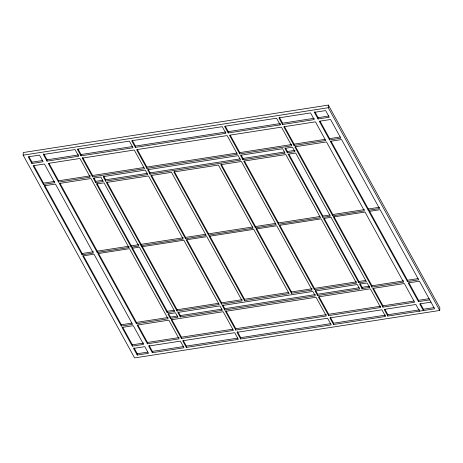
<?xml version="1.0" encoding="UTF-8"?>
<svg xmlns="http://www.w3.org/2000/svg" width="463" height="463" viewBox="0 0 463 463"><rect width="100%" height="100%" fill="white"/><g stroke="black" fill="none" stroke-linecap="round" stroke-linejoin="round"><path stroke-width="0.69" d="M23.15 155.169L23.277 152.535L328.389 105.078L439.85 307.831L439.723 310.465L134.611 357.922L23.15 155.169L328.255 107.717L439.723 310.465M31.895 163.491L28.237 156.841L39.505 155.088L43.163 161.737L31.895 163.491L31.959 162.172L28.966 156.731M43.424 184.453L33.139 165.76L44.407 164.006L54.686 182.706L43.424 184.453L43.487 183.14L33.892 165.685M47.006 161.141L43.348 154.492L75.029 149.561L78.687 156.21L47.006 161.141L47.07 159.822L43.748 153.78M58.529 182.104L48.25 163.404L79.931 158.479L90.216 177.179L58.529 182.104L58.593 180.79L49.003 163.335M80.99 155.852L77.338 149.202L129.374 141.111L133.026 147.761L80.99 155.852L81.054 154.538L78.068 149.098M82.101 254.812L44.17 185.819L55.438 184.066L93.37 253.058L82.101 254.812L82.165 253.498L44.581 185.131M92.519 176.82L82.24 158.12L134.276 150.029L144.554 168.729L92.519 176.82L92.583 175.5L82.645 157.426M95.725 182.654L93.266 178.18L100.847 176.999L103.313 181.479L95.725 182.654L95.789 181.34L93.948 177.983M128.957 246.218L128.893 247.537L97.207 252.462L97.276 251.149L60.04 183.417M105.616 181.12L103.156 176.64L145.301 170.089L147.761 174.563L105.616 181.12L105.68 179.8L103.834 176.444M121.277 326.079L82.727 255.946L93.989 254.193L132.545 324.326L121.277 326.079L121.341 324.76L83.485 255.894M135.335 147.402L131.677 140.752L222.263 126.665L225.915 133.309L135.335 147.402L135.399 146.082L132.406 140.642M131.197 247.178L96.478 184.014L104.059 182.839L138.778 245.998L131.197 247.178L131.261 245.859L96.889 183.331M132.308 346.139L122.029 327.439L133.292 325.686L143.571 344.385L132.308 346.139L132.372 344.819L122.776 327.37M136.388 323.73L97.832 253.597L129.518 248.672L168.069 318.799L136.388 323.73L136.452 322.41L98.243 252.914M107.121 182.422L141.151 244.319L141.088 245.639L183.232 239.082L148.507 175.923L106.363 182.48L177.057 311.067L219.202 304.509L183.857 240.216L141.713 246.773M137.21 355.057L133.552 348.407L144.821 346.654L148.473 353.304L137.21 355.057L137.274 353.738L133.952 347.69M146.858 168.37L136.579 149.671L227.165 135.578L237.444 154.277L146.858 168.37L146.921 167.05L137.332 149.595M150.07 174.204L147.604 169.73L238.19 155.637L240.65 160.117L150.07 174.204L150.134 172.884L147.981 168.972M147.413 343.789L137.135 325.09L168.821 320.159L179.1 338.858L147.413 343.789L147.477 342.47L137.887 325.02M152.315 352.702L148.664 346.058L180.344 341.127L184.002 347.777L152.315 352.702L152.385 351.388L149.057 345.34M167.166 312.606L131.822 248.313L139.404 247.132L174.754 311.425L167.166 312.606L167.23 311.286L132.233 247.624M170.378 318.44L167.919 313.966L175.5 312.785L177.96 317.259L170.378 318.44L170.442 317.126L168.596 313.769M177.057 311.067L177.121 309.753L142.465 246.715M180.263 316.906L177.804 312.427L219.948 305.875L222.408 310.349L180.263 316.906L180.327 315.587L178.486 312.23M185.536 238.723L150.816 175.564L171.495 172.346L206.22 235.511L185.536 238.723L185.605 237.409L151.575 175.512M181.403 338.499L171.125 319.8L223.16 311.709L233.439 330.408L181.403 338.499L181.467 337.186L171.53 319.105M186.305 347.418L182.654 340.768L234.683 332.677L238.341 339.327L186.305 347.418L186.369 346.098L183.383 340.658M208.524 235.152L173.804 171.987L218.414 165.048L253.139 228.213L208.524 235.152L208.587 233.832L174.215 171.304M280.283 123.546L280.219 124.865L228.224 132.95L228.288 131.637L225.296 126.196M221.505 304.156L186.161 239.857L206.845 236.645L242.19 300.938L221.505 304.156L221.574 302.837L186.919 239.805M224.717 309.99L222.257 305.516L312.843 291.424L315.303 295.898L224.717 309.99L224.781 308.671L222.934 305.314M239.747 153.919L229.469 135.219L281.469 127.134L291.748 145.833L239.747 153.919L239.817 152.605L230.221 135.15M242.959 159.758L240.5 155.279L282.604 148.733L285.069 153.207L242.959 159.758L243.023 158.439L241.177 155.082M235.742 330.05L225.464 311.35L316.05 297.263L326.328 315.963L235.742 330.05L235.806 328.73L225.869 310.656M240.644 338.968L236.992 332.318L327.578 318.226L331.23 324.876L240.644 338.968L240.708 337.649L237.386 331.606M244.493 300.58L209.149 236.286L253.759 229.347L289.109 293.64L244.493 300.58L244.557 299.26L209.56 235.598M255.443 227.854L220.718 164.689L241.402 161.477L276.122 224.636L255.443 227.854L255.507 226.534L221.129 164.006M282.528 124.506L278.871 117.857L310.551 112.931L314.209 119.581L282.528 124.506L282.592 123.187L279.27 117.145M278.431 224.277L243.706 161.118L285.816 154.567L320.535 217.726L278.431 224.277L278.494 222.958L244.464 161.06M287.373 152.848L284.913 148.374L292.494 147.193L294.954 151.667L287.373 152.848L287.436 151.528L285.59 148.172M294.051 145.475L283.773 126.775L315.453 121.844L325.738 140.544L294.051 145.475L294.115 144.155L284.525 126.706M291.412 293.282L256.068 228.988L276.747 225.77L312.091 290.064L291.412 293.282L291.476 291.962L256.479 228.3M318.052 118.979L314.394 112.33L325.663 110.582L329.32 117.232L318.052 118.979L318.116 117.666L314.794 111.618M314.4 289.705L279.05 225.412L321.16 218.86L356.504 283.153L314.4 289.705L314.464 288.391L279.808 225.354M317.606 295.544L315.147 291.065L357.257 284.519L359.716 288.993L317.606 295.544L317.67 294.225L315.517 290.307M322.844 217.367L288.119 154.208L295.701 153.027L330.426 216.192L322.844 217.367L322.908 216.053L288.877 154.156M328.255 107.717L328.389 105.078M329.581 139.948L319.296 121.248L330.565 119.495L340.843 138.194L329.581 139.948L329.644 138.634L320.049 121.179M332.729 215.833L294.798 146.835L326.484 141.909L364.416 210.902L332.729 215.833L332.799 214.514L295.562 146.783M328.637 315.604L318.353 296.905L370.354 288.814L380.632 307.513L328.637 315.604L328.701 314.284L319.105 296.829M333.539 324.517L329.882 317.867L381.877 309.782L385.534 316.432L333.539 324.517L333.603 323.203L330.281 317.155M358.813 282.8L323.469 218.501L331.051 217.326L366.395 281.62L358.813 282.8L358.877 281.481L324.222 218.449M369.671 286.14L369.601 287.454L362.02 288.634L362.083 287.315L359.93 283.402M368.259 210.306L330.327 141.308L341.59 139.554L379.521 208.553L368.259 210.306L368.322 208.987L331.086 141.256M371.911 287.095L333.354 216.968L365.041 212.037L403.591 282.17L371.911 287.095L371.974 285.781L333.765 216.279M382.936 307.154L372.657 288.455L404.338 283.53L414.622 302.229L382.936 307.154L382.999 305.84L373.41 288.385M429.728 299.879L418.465 301.627L408.181 282.934L419.449 281.18L434.63 308.792L387.838 316.073L387.901 314.753L384.915 309.313M407.434 281.568L368.878 211.441L380.146 209.687L418.702 279.82L407.434 281.568L407.498 280.254L369.295 210.752M418.465 301.627L418.529 300.313L408.933 282.858M420.439 303.792L423.431 309.232L423.367 310.546L419.709 303.896L430.978 302.148M31.959 162.172L42.521 160.528M47.07 159.822L78.751 154.897M81.054 154.538L132.377 146.551M135.399 146.082L225.985 131.996M228.288 131.637L279.571 123.662M282.592 123.187L314.273 118.262M318.116 117.666L328.678 116.022M43.487 183.14L54.75 181.386M58.593 180.79L90.279 175.859M92.583 175.5L143.906 167.519M146.921 167.05L236.796 153.074M239.817 152.605L291.812 144.514M294.115 144.155L325.095 139.34M329.644 138.634L340.207 136.99M95.789 181.34L102.688 180.269M105.68 179.8L147.112 173.359M150.134 172.884L240.002 158.907M243.023 158.439L284.415 152.003M287.436 151.528L295.018 150.353M82.165 253.498L93.433 251.745M97.276 251.149L128.251 246.328M131.261 245.859L138.848 244.678M141.151 244.319L183.296 237.768M185.605 237.409L205.572 234.301M208.587 233.832L252.491 227.003M255.507 226.534L275.473 223.432M278.494 222.958L319.887 216.522M322.908 216.053L329.801 214.982M332.799 214.514L364.479 209.589M368.322 208.987L379.591 207.239M167.23 311.286L174.129 310.216M177.121 309.753L218.553 303.306M221.574 302.837L242.253 299.619M244.557 299.26L288.461 292.431M291.476 291.962L312.16 288.744M314.464 288.391L356.574 281.84M358.877 281.481L365.77 280.41M121.341 324.76L131.903 323.116M136.452 322.41L168.133 317.485M170.442 317.126L177.335 316.05M180.327 315.587L221.76 309.139M224.781 308.671L315.367 294.584M317.67 294.225L359.068 287.783M362.083 287.315L368.982 286.244M371.974 285.781L403.655 280.85M407.498 280.254L418.06 278.61M132.372 344.819L143.64 343.066M147.477 342.47L179.164 337.544M181.467 337.186L232.791 329.199M235.806 328.73L326.392 314.643M328.701 314.284L380.696 306.199M382.999 305.84L413.98 301.019M418.529 300.313L429.091 298.67M137.274 353.738L147.836 352.094M152.385 351.388L183.36 346.567M186.369 346.098L237.693 338.117M240.708 337.649L330.582 323.672M333.603 323.203L385.598 315.112M387.901 314.753L419.588 309.828M423.431 309.232L433.993 307.588M419.524 311.142L415.867 304.498L384.186 309.423L387.838 316.073M280.219 124.865L276.567 118.215L224.567 126.306L228.224 132.95M369.601 287.454L367.142 282.98L359.56 284.16L362.02 288.634M128.893 247.537L90.962 178.539L59.276 183.47L97.207 252.462"/></g></svg>
